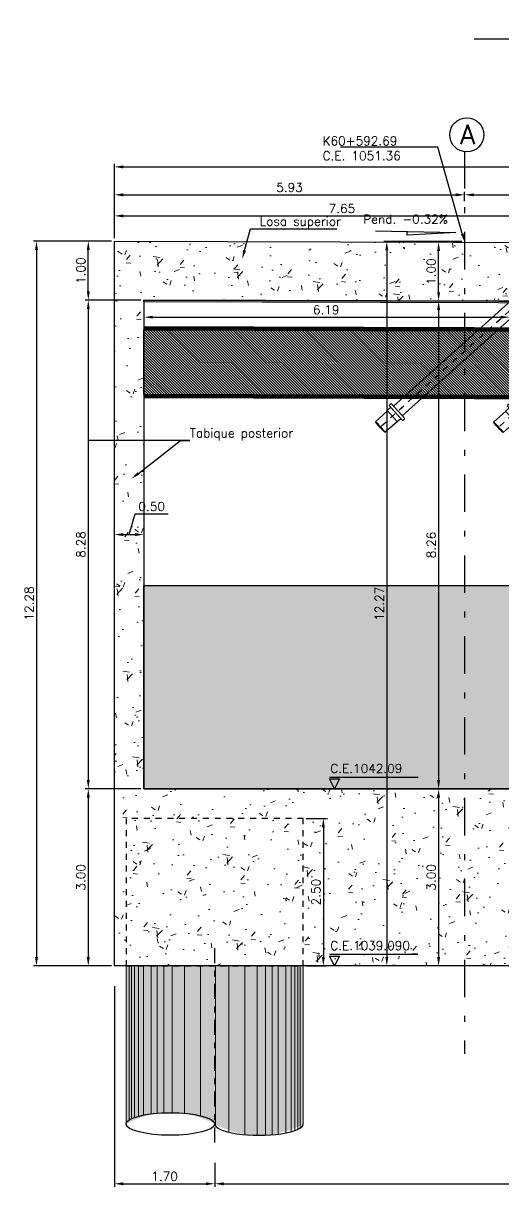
# Model space of a CAD drawing. Header units: metres. Extents: x 1080427 to 1081241, y 976768 to 977288.
# Drawn here: x 1080718.53 to 1080726.66, y 977058.91 to 977078.62 of the extents above; entities that cross this region are included whole.
import ezdxf
from ezdxf import colors
from ezdxf.entities.mleader import LeaderData, LeaderLine
from ezdxf.math import Vec2, Vec3

# ---------------------------------------------------------------- set-up
doc = ezdxf.new("R2010")
doc.units = ezdxf.units.M
doc.header["$LTSCALE"] = 25.4
doc.linetypes.add('DASHDOT', pattern=[1, 0.5, -0.25, 0, -0.25])
doc.linetypes.add('HIDDEN', pattern=[0.375, 0.25, -0.125])
for name, color, linetype in [('CIRCULOCONTRAP', 130, 'Continuous'), ('CONTRAPESO', 3, 'Continuous'), ('COT', 1, 'Continuous'), ('DIMCONTRAPESO', 1, 'Continuous'), ('EJECABLES', 203, 'DASHDOT'), ('PERFIL MET', 37, 'Continuous'), ('PROYECC', 251, 'HIDDEN'), ('R175COTR', 7, 'Continuous'), ('SOLIDOS', 9, 'Continuous')]:
    doc.layers.add(name, color=color, linetype=linetype)
for name, color, linetype, lineweight in [('COTA', 1, 'Continuous', 30), ('COTACIM', 20, 'Continuous', 5), ('DUCTO', 142, 'Continuous', 30), ('EJECONTRAPESO', 41, 'DASHDOT', 30), ('EJEPILOTE', 145, 'DASHDOT', 30), ('OTROS', 8, 'Continuous', 5), ('PLATINA', 54, 'Continuous', 30), ('SOLIDOREFCONT', 254, 'Continuous', 5)]:
    doc.layers.add(name, color=color, linetype=linetype, lineweight=lineweight)
doc.styles.add('romans', font='romans.shx')
doc.dimstyles.new('Copy 75', dxfattribs={"dimtxt": 0.15, "dimasz": 0.15, "dimexe": 0.05, "dimexo": 0.05, "dimgap": 0.05, "dimtad": 1, "dimzin": 0, "dimdsep": 46, "dimtxsty": 'romans', "dimcen": 0.002, "dimclrd": 1, "dimclre": 1, "dimclrt": 3, "dimadec": 4, "dimazin": 0, "dimtfac": 1, "dimtofl": 0, "dimtmove": 1, "dimatfit": 3, "dimfxl": 1, "dimtolj": 1, "dimtzin": 0, "dimarcsym": 1})
pattern_1 = [(45, (32.6329359235242, -0.09972553141415119), (-0.002245064030267288, 0.002245064030267288), [])]

# ---------------------------------------------------------------- blocks, each defined once
blk = doc.blocks.new('*D121')
at = {"layer": 'Defpoints', "color": 0, "transparency": 16777216}
for p in [(1080737.072174825, 977076.1868018586), (1080720.072115998, 977074.930339684), (1080737.072174825, 977074.880339684)]:
    blk.add_point(p, dxfattribs=at)
at = {"layer": 'DIMCONTRAPESO', "color": 1, "lineweight": -2, "transparency": 16777216}
for p, q in [((1080720.072115998, 977074.980339684), (1080720.072115998, 977076.2368018586)), ((1080720.222115998, 977076.1868018586), (1080736.922174826, 977076.1868018586)), ((1080737.072174825, 977074.930339684), (1080737.072174825, 977076.2368018586))]:
    blk.add_line(p, q, dxfattribs=at)
at = {"layer": 'DIMCONTRAPESO', "color": 1, "transparency": 16777216}
for points in [[(1080720.222115998, 977076.2118018586), (1080720.222115998, 977076.1618018586), (1080720.072115998, 977076.1868018586)], [(1080736.922174826, 977076.2118018586), (1080736.922174826, 977076.1618018586), (1080737.072174825, 977076.1868018586)]]:
    blk.add_solid(points, dxfattribs=at)
at = {"layer": 'DIMCONTRAPESO', "color": 3, "transparency": 16777216, "insert": (1080728.572145412, 977076.3118018586), "char_height": 0.15, "attachment_point": 5, "style": 'romans', "bg_fill": 3, "box_fill_scale": 1.1, "bg_fill_color": 256, "bg_fill_true_color": 13158600, "bg_fill_transparency": 0}
blk.add_mtext('\\A1;17.00', dxfattribs=at)
blk = doc.blocks.new('*D122')
at = {"layer": 'COTA', "color": 1, "lineweight": -2, "transparency": 16777216}
for p, q in [((1080720.022174826, 977074.9303396845), (1080719.581185454, 977074.9303396845)), ((1080719.631185454, 977074.0788681963), (1080719.631185454, 977074.7803396845)), ((1080720.522116248, 977073.9288681963), (1080719.581185454, 977073.9288681963))]:
    blk.add_line(p, q, dxfattribs=at)
at = {"layer": 'COTA', "color": 1, "transparency": 16777216}
for points in [[(1080719.606185454, 977074.7803396845), (1080719.656185454, 977074.7803396845), (1080719.631185454, 977074.9303396845)], [(1080719.606185454, 977074.0788681963), (1080719.656185454, 977074.0788681963), (1080719.631185454, 977073.9288681963)]]:
    blk.add_solid(points, dxfattribs=at)
at = {"layer": 'Defpoints', "color": 0, "transparency": 16777216}
for p in [(1080719.631185454, 977074.9303396845), (1080720.072174826, 977074.9303396845), (1080720.572116248, 977073.9288681963)]:
    blk.add_point(p, dxfattribs=at)
at = {"layer": 'COTA', "color": 3, "transparency": 16777216, "insert": (1080719.506185454, 977074.4296039398), "char_height": 0.15, "attachment_point": 5, "rotation": 90, "style": 'romans'}
blk.add_mtext('\\A1;1.00', dxfattribs=at)
blk = doc.blocks.new('*D123')
at = {"layer": 'COTA', "color": 1, "lineweight": -2, "transparency": 16777216}
for p, q in [((1080720.322163916, 977069.9574663527), (1080720.427163916, 977070.3074663527)), ((1080720.427163916, 977070.3074663527), (1080720.984306773, 977070.3074663527)), ((1080720.222153009, 977069.9574663527), (1080720.422174823, 977069.9574663527))]:
    blk.add_line(p, q, dxfattribs=at)
at = {"layer": 'COTA', "color": 1, "transparency": 16777216}
for points in [[(1080720.222153009, 977069.9824663528), (1080720.222153009, 977069.9324663527), (1080720.072153009, 977069.9574663527)], [(1080720.422174823, 977069.9824663528), (1080720.422174823, 977069.9324663527), (1080720.572174823, 977069.9574663527)]]:
    blk.add_solid(points, dxfattribs=at)
at = {"layer": 'Defpoints', "color": 0, "transparency": 16777216}
for p in [(1080720.072153009, 977069.9574663527), (1080720.572174823, 977069.9574663527), (1080720.572174823, 977069.9574663527)]:
    blk.add_point(p, dxfattribs=at)
at = {"layer": 'COTA', "color": 3, "transparency": 16777216, "insert": (1080720.705735344, 977070.4324663527), "char_height": 0.15, "attachment_point": 5, "style": 'romans'}
blk.add_mtext('\\A1;0.50', dxfattribs=at)
blk = doc.blocks.new('*D118')
at = {"layer": 'Defpoints', "color": 0, "transparency": 16777216}
for p in [(1080720.072174823, 977062.355339772), (1080721.77174886, 977059.363118861), (1080721.77174886, 977058.9594734093)]:
    blk.add_point(p, dxfattribs=at)
at = {"layer": 'DIMCONTRAPESO', "color": 1, "lineweight": -2, "transparency": 16777216}
for p, q in [((1080720.072174823, 977062.3053397719), (1080720.072174823, 977058.9094734093)), ((1080721.77174886, 977059.3131188609), (1080721.77174886, 977058.9094734093)), ((1080720.222174823, 977058.9594734093), (1080721.62174886, 977058.9594734093))]:
    blk.add_line(p, q, dxfattribs=at)
at = {"layer": 'DIMCONTRAPESO', "color": 1, "transparency": 16777216}
for points in [[(1080720.222174823, 977058.9844734094), (1080720.222174823, 977058.9344734093), (1080720.072174823, 977058.9594734093)], [(1080721.62174886, 977058.9844734094), (1080721.62174886, 977058.9344734093), (1080721.77174886, 977058.9594734093)]]:
    blk.add_solid(points, dxfattribs=at)
at = {"layer": 'DIMCONTRAPESO', "color": 3, "transparency": 16777216, "insert": (1080720.921961842, 977059.0844734093), "char_height": 0.15, "attachment_point": 5, "style": 'romans'}
blk.add_mtext('\\A1;1.70', dxfattribs=at)
blk = doc.blocks.new('PILOTE')
h = blk.add_hatch(color=256)
h.dxf.hatch_style = 1
h.set_gradient(color1=(51, 51, 51), color2=(173, 173, 173), tint=1, name='INVCYLINDER')
edge = h.paths.add_edge_path()
edge.add_line((1080656.416834545, 977060.1590362525), (1080656.416834545, 977062.8369320101))
edge.add_line((1080656.416834545, 977062.8369320101), (1080659.417876804, 977062.8369320101))
edge.add_line((1080659.417876804, 977062.8369320101), (1080659.417876804, 977060.1590362525))
edge.add_arc((1080658.66761624, 977061.5370580803), 1.569023604932751, 241.43402734232131, 298.56597265767874, ccw=False)
edge.add_arc((1080657.16709511, 977058.7797854457), 1.570103086822714, 61.45547212311708, 118.5445278768829)
at = {"layer": 'COT'}
blk.add_ellipse((1080657.16709511, 977060.1590362525), major_axis=(0.7502605647517244, 0), ratio=0.2543813295763042, dxfattribs=at)
blk.add_ellipse((1080658.66761624, 977060.1590362525), major_axis=(0.7502605647517244, 0), ratio=0.2543813295763042, start_param=3.141592653589792, end_param=6.283185307179586, dxfattribs=at)
at = {"layer": 'EJEPILOTE', "ltscale": 0.02}
blk.add_line((1080657.918716831, 977059.8447110992), (1080657.918716831, 977063.1356790137), dxfattribs=at)
at = {"layer": 'OTROS'}
for p, q in [((1080656.472292364, 977062.8369320101), (1080656.472292364, 977060.2310491129)), ((1080656.510527515, 977062.8369320101), (1080656.510527515, 977060.2513910077)), ((1080656.561507698, 977062.8369320101), (1080656.561507698, 977060.2717001326)), ((1080656.625232968, 977062.8369320101), (1080656.625232968, 977060.2910394119)), ((1080656.714448302, 977062.8369320101), (1080656.714448302, 977060.3112408698)), ((1080656.841898815, 977062.8369320101), (1080656.841898815, 977060.3310285627)), ((1080656.943859208, 977062.8369320101), (1080656.943859208, 977060.3412444418)), ((1080657.058564661, 977062.8369320101), (1080657.058564661, 977060.3478811213)), ((1080657.198760206, 977062.8369320101), (1080657.198760206, 977060.3497184741)), ((1080657.405764051, 977062.8369320101), (1080657.405764051, 977060.3399741807)), ((1080657.679471079, 977062.8369320101), (1080657.679471079, 977060.2984506316)), ((1080657.932716831, 977062.8369320101), (1080657.932716831, 977060.1206139127)), ((1080658.155240271, 977062.8369320101), (1080658.155240271, 977060.0266473495)), ((1080658.428947299, 977062.8369320101), (1080658.428947299, 977059.9780983244)), ((1080658.635951144, 977062.8369320101), (1080658.635951144, 977059.968354031)), ((1080658.776146688, 977062.8369320101), (1080658.776146688, 977059.9701913837)), ((1080658.890852141, 977062.8369320101), (1080658.890852141, 977059.9768280633)), ((1080658.992812535, 977062.8369320101), (1080658.992812535, 977059.9870439423)), ((1080659.120263048, 977062.8369320101), (1080659.120263048, 977060.0068316353)), ((1080659.209478382, 977062.8369320101), (1080659.209478382, 977060.0266473495)), ((1080659.273203652, 977062.8369320101), (1080659.273203652, 977060.0463723725)), ((1080659.324183835, 977062.8369320101), (1080659.324183835, 977060.0666814975)), ((1080659.362418986, 977062.8369320101), (1080659.362418986, 977060.0870233923)), ((1080656.625232968, 977060.0270330932), (1080656.625232968, 977060.0266473495))]:
    blk.add_line(p, q, dxfattribs=at)
blk.add_lwpolyline([(1080656.416834545, 977060.1590362525), (1080656.416834545, 977062.8369320101), (1080659.417876804, 977062.8369320101), (1080659.417876804, 977060.1590362525)], dxfattribs=at)
blk = doc.blocks.new('*D120')
at = {"layer": 'Defpoints', "color": 0, "transparency": 16777216}
for p in [(1080721.77174886, 977059.1660993681), (1080735.373954955, 977059.1660993681), (1080735.373954955, 977058.9594734093)]:
    blk.add_point(p, dxfattribs=at)
at = {"layer": 'DIMCONTRAPESO', "color": 1, "lineweight": -2, "transparency": 16777216}
for p, q in [((1080721.77174886, 977059.1160993681), (1080721.77174886, 977058.9094734093)), ((1080735.373954955, 977059.1160993681), (1080735.373954955, 977058.9094734093)), ((1080721.92174886, 977058.9594734093), (1080735.223954956, 977058.9594734093))]:
    blk.add_line(p, q, dxfattribs=at)
at = {"layer": 'DIMCONTRAPESO', "color": 1, "transparency": 16777216}
for points in [[(1080721.92174886, 977058.9844734094), (1080721.92174886, 977058.9344734093), (1080721.77174886, 977058.9594734093)], [(1080735.223954956, 977058.9844734094), (1080735.223954956, 977058.9344734093), (1080735.373954955, 977058.9594734093)]]:
    blk.add_solid(points, dxfattribs=at)
at = {"layer": 'DIMCONTRAPESO', "color": 3, "transparency": 16777216, "insert": (1080728.572851908, 977059.0844734093), "char_height": 0.15, "attachment_point": 5, "style": 'romans'}
blk.add_mtext('\\A1;13.60', dxfattribs=at)
blk = doc.blocks.new('*D195')
at = {"layer": 'COTA', "color": 1, "lineweight": -2, "transparency": 16777216}
for p, q in [((1080720.072174825, 977074.980339684), (1080720.072174825, 977075.4067094193)), ((1080720.222174825, 977075.3567094193), (1080727.573812726, 977075.3567094193)), ((1080727.723812726, 977074.9578348666), (1080727.723812726, 977075.4067094193))]:
    blk.add_line(p, q, dxfattribs=at)
at = {"layer": 'COTA', "color": 1, "transparency": 16777216}
for points in [[(1080720.222174825, 977075.3817094193), (1080720.222174825, 977075.3317094193), (1080720.072174825, 977075.3567094193)], [(1080727.573812726, 977075.3817094193), (1080727.573812726, 977075.3317094193), (1080727.723812726, 977075.3567094193)]]:
    blk.add_solid(points, dxfattribs=at)
at = {"layer": 'Defpoints', "color": 0, "transparency": 16777216}
for p in [(1080727.723812726, 977075.3567094193), (1080720.072174825, 977074.930339684), (1080727.723812726, 977074.9078348665)]:
    blk.add_point(p, dxfattribs=at)
at = {"layer": 'COTA', "color": 3, "transparency": 16777216, "insert": (1080723.923551929, 977075.4817094193), "char_height": 0.15, "attachment_point": 5, "style": 'romans'}
blk.add_mtext('\\A1;7.65', dxfattribs=at)
blk = doc.blocks.new('*D216')
at = {"layer": 'COTA', "color": 1, "lineweight": -2, "transparency": 16777216}
for p, q in [((1080720.572116249, 977073.878960551), (1080720.572116249, 977073.5911058192)), ((1080726.761407176, 977073.8606611459), (1080726.761407176, 977073.5911058192)), ((1080720.722116248, 977073.6411058193), (1080726.611407177, 977073.6411058193))]:
    blk.add_line(p, q, dxfattribs=at)
at = {"layer": 'COTA', "color": 1, "transparency": 16777216}
for points in [[(1080720.722116248, 977073.6661058193), (1080720.722116248, 977073.6161058192), (1080720.572116249, 977073.6411058193)], [(1080726.611407177, 977073.6661058193), (1080726.611407177, 977073.6161058192), (1080726.761407176, 977073.6411058193)]]:
    blk.add_solid(points, dxfattribs=at)
at = {"layer": 'Defpoints', "color": 0, "transparency": 16777216}
for p in [(1080720.572116249, 977073.928960551), (1080726.761407176, 977073.9106611459), (1080726.761407176, 977073.6411058193)]:
    blk.add_point(p, dxfattribs=at)
at = {"layer": 'COTA', "color": 3, "transparency": 16777216, "insert": (1080723.658234503, 977073.7661058193), "char_height": 0.15, "attachment_point": 5, "style": 'romans'}
blk.add_mtext('\\A1;6.19', dxfattribs=at)
blk = doc.blocks.new('*D223')
at = {"layer": 'Defpoints', "color": 0, "transparency": 16777216}
for p in [(1080726.002063863, 977075.7138617919), (1080726.002063863, 977075.5552750548), (1080720.072174825, 977074.930339684)]:
    blk.add_point(p, dxfattribs=at)
at = {"layer": 'DIMCONTRAPESO', "color": 1, "lineweight": -2, "transparency": 16777216}
for p, q in [((1080720.072174825, 977074.980339684), (1080720.072174825, 977075.7638617919)), ((1080726.002063863, 977075.6052750548), (1080726.002063863, 977075.7638617919)), ((1080720.222174825, 977075.7138617919), (1080725.852063863, 977075.7138617919))]:
    blk.add_line(p, q, dxfattribs=at)
at = {"layer": 'DIMCONTRAPESO', "color": 1, "transparency": 16777216}
for points in [[(1080720.222174825, 977075.7388617919), (1080720.222174825, 977075.6888617919), (1080720.072174825, 977075.7138617919)], [(1080725.852063863, 977075.7388617919), (1080725.852063863, 977075.6888617919), (1080726.002063863, 977075.7138617919)]]:
    blk.add_solid(points, dxfattribs=at)
at = {"layer": 'DIMCONTRAPESO', "color": 3, "transparency": 16777216, "insert": (1080723.037119344, 977075.8388617919), "char_height": 0.15, "attachment_point": 5, "style": 'romans'}
blk.add_mtext('\\A1;5.93', dxfattribs=at)
blk = doc.blocks.new('*D224')
at = {"layer": 'Defpoints', "color": 0, "transparency": 16777216}
for p in [(1080726.002063863, 977075.5552750548), (1080737.072174825, 977075.7138617919), (1080737.072174825, 977074.880339684)]:
    blk.add_point(p, dxfattribs=at)
at = {"layer": 'DIMCONTRAPESO', "color": 1, "lineweight": -2, "transparency": 16777216}
for p, q in [((1080726.002063863, 977075.6052750548), (1080726.002063863, 977075.7638617919)), ((1080737.072174825, 977074.930339684), (1080737.072174825, 977075.7638617919)), ((1080726.152063862, 977075.7138617919), (1080736.922174826, 977075.7138617919))]:
    blk.add_line(p, q, dxfattribs=at)
at = {"layer": 'DIMCONTRAPESO', "color": 1, "transparency": 16777216}
for points in [[(1080726.152063862, 977075.7388617919), (1080726.152063862, 977075.6888617919), (1080726.002063863, 977075.7138617919)], [(1080736.922174826, 977075.7388617919), (1080736.922174826, 977075.6888617919), (1080737.072174825, 977075.7138617919)]]:
    blk.add_solid(points, dxfattribs=at)
at = {"layer": 'DIMCONTRAPESO', "color": 3, "transparency": 16777216, "insert": (1080731.537119344, 977075.8388617919), "char_height": 0.15, "attachment_point": 5, "style": 'romans', "bg_fill": 3, "box_fill_scale": 1.1, "bg_fill_color": 256, "bg_fill_true_color": 13158600, "bg_fill_transparency": 0}
blk.add_mtext('\\A1;11.07', dxfattribs=at)
blk = doc.blocks.new('*D943')
at = {"layer": 'COTA', "color": 1, "lineweight": -2, "transparency": 16777216}
for p, q in [((1080720.522116248, 977073.9288681963), (1080719.581111748, 977073.9288681963)), ((1080719.631111748, 977073.7788681963), (1080719.631111748, 977065.8003396844)), ((1080720.522114187, 977065.6503396843), (1080719.581111748, 977065.6503396843))]:
    blk.add_line(p, q, dxfattribs=at)
at = {"layer": 'COTA', "color": 1, "transparency": 16777216}
for points in [[(1080719.606111748, 977073.7788681963), (1080719.656111748, 977073.7788681963), (1080719.631111748, 977073.9288681963)], [(1080719.606111748, 977065.8003396844), (1080719.656111748, 977065.8003396844), (1080719.631111748, 977065.6503396843)]]:
    blk.add_solid(points, dxfattribs=at)
at = {"layer": 'Defpoints', "color": 0, "transparency": 16777216}
for p in [(1080720.572116248, 977073.9288681963), (1080719.631111748, 977065.6503396843), (1080720.572114187, 977065.6503396843)]:
    blk.add_point(p, dxfattribs=at)
at = {"layer": 'COTA', "color": 3, "transparency": 16777216, "insert": (1080719.506111748, 977069.7896039397), "char_height": 0.15, "attachment_point": 5, "rotation": 90, "style": 'romans'}
blk.add_mtext('\\A1;8.28', dxfattribs=at)
blk = doc.blocks.new('*D944')
at = {"layer": 'COTA', "color": 1, "lineweight": -2, "transparency": 16777216}
for p, q in [((1080720.022174826, 977074.9303396845), (1080719.581111748, 977074.9303396845)), ((1080719.631111748, 977074.0788681963), (1080719.631111748, 977074.7803396845)), ((1080720.522116248, 977073.9288681963), (1080719.581111748, 977073.9288681963))]:
    blk.add_line(p, q, dxfattribs=at)
at = {"layer": 'COTA', "color": 1, "transparency": 16777216}
for points in [[(1080719.606111748, 977074.7803396845), (1080719.656111748, 977074.7803396845), (1080719.631111748, 977074.9303396845)], [(1080719.606111748, 977074.0788681963), (1080719.656111748, 977074.0788681963), (1080719.631111748, 977073.9288681963)]]:
    blk.add_solid(points, dxfattribs=at)
at = {"layer": 'Defpoints', "color": 0, "transparency": 16777216}
for p in [(1080719.631111748, 977074.9303396845), (1080720.072174826, 977074.9303396845), (1080720.572116248, 977073.9288681963)]:
    blk.add_point(p, dxfattribs=at)
at = {"layer": 'COTA', "color": 3, "transparency": 16777216, "insert": (1080719.506111748, 977074.4296039398), "char_height": 0.15, "attachment_point": 5, "rotation": 90, "style": 'romans'}
blk.add_mtext('\\A1;1.00', dxfattribs=at)
blk = doc.blocks.new('*D946')
at = {"layer": 'COTA', "color": 1, "lineweight": -2, "transparency": 16777216}
for p, q in [((1080720.022172971, 977074.930339681), (1080718.704339267, 977074.930339681)), ((1080718.754339267, 977074.780339681), (1080718.754339267, 977062.800339761)), ((1080720.023970937, 977062.6503397609), (1080718.704339267, 977062.6503397609))]:
    blk.add_line(p, q, dxfattribs=at)
at = {"layer": 'COTA', "color": 1, "transparency": 16777216}
for points in [[(1080718.729339267, 977074.780339681), (1080718.779339266, 977074.780339681), (1080718.754339267, 977074.930339681)], [(1080718.729339267, 977062.800339761), (1080718.779339266, 977062.800339761), (1080718.754339267, 977062.6503397609)]]:
    blk.add_solid(points, dxfattribs=at)
at = {"layer": 'Defpoints', "color": 0, "transparency": 16777216}
for p in [(1080720.072172971, 977074.930339681), (1080718.754339267, 977062.6503397609), (1080720.073970937, 977062.6503397609)]:
    blk.add_point(p, dxfattribs=at)
at = {"layer": 'COTA', "color": 3, "transparency": 16777216, "insert": (1080718.629339267, 977068.7903397203), "char_height": 0.15, "attachment_point": 5, "rotation": 90, "style": 'romans'}
blk.add_mtext('\\A1;12.28', dxfattribs=at)
blk = doc.blocks.new('*D936')
at = {"layer": 'COTA', "color": 1, "lineweight": -2, "transparency": 16777216}
for p, q in [((1080720.522114187, 977065.6503396839), (1080719.58109657, 977065.6503396839)), ((1080719.631096571, 977065.5003396838), (1080719.631096571, 977062.800339684)), ((1080720.022114187, 977062.650339684), (1080719.58109657, 977062.650339684))]:
    blk.add_line(p, q, dxfattribs=at)
at = {"layer": 'COTA', "color": 1, "transparency": 16777216}
for points in [[(1080719.606096571, 977065.5003396838), (1080719.65609657, 977065.5003396838), (1080719.631096571, 977065.6503396839)], [(1080719.606096571, 977062.800339684), (1080719.65609657, 977062.800339684), (1080719.631096571, 977062.650339684)]]:
    blk.add_solid(points, dxfattribs=at)
at = {"layer": 'Defpoints', "color": 0, "transparency": 16777216}
for p in [(1080720.572114187, 977065.6503396839), (1080719.631096571, 977062.650339684), (1080720.072114187, 977062.650339684)]:
    blk.add_point(p, dxfattribs=at)
at = {"layer": 'COTA', "color": 3, "transparency": 16777216, "insert": (1080719.50609657, 977064.1503396841), "char_height": 0.15, "attachment_point": 5, "rotation": 90, "style": 'romans'}
blk.add_mtext('\\A1;3.00', dxfattribs=at)
blk = doc.blocks.new('*D939')
at = {"layer": 'COTA', "color": 1, "lineweight": -2, "transparency": 16777216}
for p, q in [((1080725.95207843, 977073.9128949217), (1080725.51102747, 977073.9128949217)), ((1080725.56102747, 977073.7628949217), (1080725.56102747, 977065.7993398458)), ((1080725.952063863, 977065.6493398458), (1080725.51102747, 977065.6493398458))]:
    blk.add_line(p, q, dxfattribs=at)
at = {"layer": 'COTA', "color": 1, "transparency": 16777216}
for points in [[(1080725.53602747, 977073.7628949217), (1080725.58602747, 977073.7628949217), (1080725.56102747, 977073.9128949217)], [(1080725.53602747, 977065.7993398458), (1080725.58602747, 977065.7993398458), (1080725.56102747, 977065.6493398458)]]:
    blk.add_solid(points, dxfattribs=at)
at = {"layer": 'Defpoints', "color": 0, "transparency": 16777216}
for p in [(1080726.00207843, 977073.9128949217), (1080725.56102747, 977065.6493398458), (1080726.002063863, 977065.6493398458)]:
    blk.add_point(p, dxfattribs=at)
at = {"layer": 'COTA', "color": 3, "transparency": 16777216, "insert": (1080725.43602747, 977069.7811173832), "char_height": 0.15, "attachment_point": 5, "rotation": 90, "style": 'romans'}
blk.add_mtext('\\A1;8.26', dxfattribs=at)
blk = doc.blocks.new('*D940')
at = {"layer": 'COTA', "color": 1, "lineweight": -2, "transparency": 16777216}
for p, q in [((1080725.952063863, 977074.9128988343), (1080725.511025616, 977074.9128988343)), ((1080725.561025616, 977074.062894925), (1080725.561025616, 977074.7628988343)), ((1080725.952063863, 977073.912894925), (1080725.511025616, 977073.912894925))]:
    blk.add_line(p, q, dxfattribs=at)
at = {"layer": 'COTA', "color": 1, "transparency": 16777216}
for points in [[(1080725.536025616, 977074.7628988343), (1080725.586025615, 977074.7628988343), (1080725.561025616, 977074.9128988343)], [(1080725.536025616, 977074.062894925), (1080725.586025615, 977074.062894925), (1080725.561025616, 977073.912894925)]]:
    blk.add_solid(points, dxfattribs=at)
at = {"layer": 'Defpoints', "color": 0, "transparency": 16777216}
for p in [(1080725.561025616, 977074.9128988343), (1080726.002063863, 977074.9128988343), (1080726.002063863, 977073.912894925)]:
    blk.add_point(p, dxfattribs=at)
at = {"layer": 'COTA', "color": 3, "transparency": 16777216, "insert": (1080725.436025616, 977074.4128968791), "char_height": 0.15, "attachment_point": 5, "rotation": 90, "style": 'romans'}
blk.add_mtext('\\A1;1.00', dxfattribs=at)
blk = doc.blocks.new('*D941')
at = {"layer": 'COTA', "color": 1, "lineweight": -2, "transparency": 16777216}
for p, q in [((1080725.952063862, 977065.6493398453), (1080725.511012294, 977065.6493398453)), ((1080725.561012294, 977065.4993398453), (1080725.561012294, 977062.800339684)), ((1080725.95202991, 977062.650339684), (1080725.511012294, 977062.650339684))]:
    blk.add_line(p, q, dxfattribs=at)
at = {"layer": 'COTA', "color": 1, "transparency": 16777216}
for points in [[(1080725.536012294, 977065.4993398453), (1080725.586012294, 977065.4993398453), (1080725.561012294, 977065.6493398453)], [(1080725.536012294, 977062.800339684), (1080725.586012294, 977062.800339684), (1080725.561012294, 977062.650339684)]]:
    blk.add_solid(points, dxfattribs=at)
at = {"layer": 'Defpoints', "color": 0, "transparency": 16777216}
for p in [(1080726.002063863, 977065.6493398453), (1080725.561012294, 977062.650339684), (1080726.00202991, 977062.650339684)]:
    blk.add_point(p, dxfattribs=at)
at = {"layer": 'COTA', "color": 3, "transparency": 16777216, "insert": (1080725.436012293, 977064.1498397648), "char_height": 0.15, "attachment_point": 5, "rotation": 90, "style": 'romans'}
blk.add_mtext('\\A1;3.00', dxfattribs=at)
blk = doc.blocks.new('*D935')
at = {"layer": 'COTA', "color": 1, "lineweight": -2, "transparency": 16777216}
for p, q in [((1080725.95193617, 977074.9214678134), (1080724.634253134, 977074.9214678134)), ((1080724.684253134, 977074.7714678134), (1080724.684253134, 977062.8003396845)), ((1080725.952028055, 977062.6503396844), (1080724.634253134, 977062.6503396844))]:
    blk.add_line(p, q, dxfattribs=at)
at = {"layer": 'COTA', "color": 1, "transparency": 16777216}
for points in [[(1080724.659253134, 977074.7714678134), (1080724.709253134, 977074.7714678134), (1080724.684253134, 977074.9214678134)], [(1080724.659253134, 977062.8003396845), (1080724.709253134, 977062.8003396845), (1080724.684253134, 977062.6503396844)]]:
    blk.add_solid(points, dxfattribs=at)
at = {"layer": 'Defpoints', "color": 0, "transparency": 16777216}
for p in [(1080726.00193617, 977074.9214678134), (1080724.684253134, 977062.6503396844), (1080726.002028055, 977062.6503396844)]:
    blk.add_point(p, dxfattribs=at)
at = {"layer": 'COTA', "color": 3, "transparency": 16777216, "insert": (1080724.559253134, 977068.7859037484), "char_height": 0.15, "attachment_point": 5, "rotation": 90, "style": 'romans'}
blk.add_mtext('\\A1;12.27', dxfattribs=at)
blk = doc.blocks.new('*D1040')
at = {"layer": 'COTA', "color": 1, "lineweight": -2, "transparency": 16777216}
for p, q in [((1080723.320908834, 977065.1503396094), (1080723.659905572, 977065.1503396094)), ((1080723.609905572, 977065.0003396093), (1080723.609905572, 977062.8003396093)), ((1080723.320908834, 977062.6503396092), (1080723.659905572, 977062.6503396092))]:
    blk.add_line(p, q, dxfattribs=at)
at = {"layer": 'COTA', "color": 1, "transparency": 16777216}
for points in [[(1080723.584905572, 977065.0003396093), (1080723.634905572, 977065.0003396093), (1080723.609905572, 977065.1503396094)], [(1080723.584905572, 977062.8003396093), (1080723.634905572, 977062.8003396093), (1080723.609905572, 977062.6503396092)]]:
    blk.add_solid(points, dxfattribs=at)
at = {"layer": 'Defpoints', "color": 0, "transparency": 16777216}
for p in [(1080723.270908833, 977065.1503396094), (1080723.270908833, 977062.6503396092), (1080723.609905572, 977062.6503396092)]:
    blk.add_point(p, dxfattribs=at)
at = {"layer": 'COTA', "color": 3, "transparency": 16777216, "insert": (1080723.484905571, 977063.9003396094), "char_height": 0.15, "attachment_point": 5, "rotation": 90, "style": 'romans'}
blk.add_mtext('\\A1;2.50', dxfattribs=at)
blk = doc.blocks.new('tir')
at = {"layer": 'DUCTO'}
for p, q in [((1080511.83638699, 977008.5160273126), (1080513.543043579, 977008.5161831364)), ((1080511.836907378, 977008.3760259475), (1080513.543032915, 977008.37618561))]:
    blk.add_line(p, q, dxfattribs=at)
for points in [[(1080505.328072925, 977008.5653855414), (1080505.603072925, 977008.5654091103)], [(1080505.733068108, 977008.5555077032), (1080511.543241181, 977008.5560056631)], [(1080511.543241181, 977008.5560056631), (1080511.836255565, 977008.5160272893)], [(1080505.733086963, 977008.3355077041), (1080511.543260036, 977008.3360056642)], [(1080511.543260036, 977008.3360056642), (1080511.836907378, 977008.3760308315)], [(1080505.32811287, 977008.3254074359), (1080505.603112872, 977008.3254136156)]]:
    blk.add_lwpolyline(points, dxfattribs=at)
for points in [[(1080505.603113705, 977008.3204091132), (1080505.683092707, 977008.320415968), (1080505.683072092, 977008.5704159667), (1080505.603072093, 977008.5704077805)], [(1080505.683122265, 977008.2755034216), (1080505.733092106, 977008.275507704), (1080505.733062966, 977008.6155077033), (1080505.683093125, 977008.61550342)]]:
    blk.add_lwpolyline(points, close=True, dxfattribs=at)
for centre, radius, start, end in [((1080510.656986465, 977008.4459297067), 0.8930644645994985, 352.9297418690614, 7.080079153882643), ((1080511.251352555, 977008.4433042796), 0.5894066242695094, 353.4461152477661, 7.087410311340934)]:
    blk.add_arc(centre, radius, start, end, dxfattribs=at)
blk.add_ellipse((1080505.328039857, 977008.4453876906), major_axis=(-3.306799177286555e-05, -0.1199978507391652), ratio=0.04456574915158485, dxfattribs=at)
at = {"layer": 'DUCTO', "extrusion": (0, 0, -0.9999999999999998)}
blk.add_ellipse((1080513.54301544, 977008.4111786617), major_axis=(1.74751400463253e-05, -0.03499305174499892), ratio=0.2442992756047625, dxfattribs=at)
at = {"layer": 'DUCTO', "extrusion": (0, 0, -1)}
blk.add_ellipse((1080513.542949842, 977008.481178864), major_axis=(1.748219530441295e-05, -0.03500717952941799), ratio=0.24420068418592, start_param=3.14808674122023, end_param=6.280903449001622, dxfattribs=at)
at = {"layer": 'EJECABLES', "ltscale": 0.008}
blk.add_lwpolyline([(1080505.360600902, 977008.4454757803), (1080513.540696156, 977008.4461768557)], dxfattribs=at)

msp = doc.modelspace()

# ---------------------------------------------------------------- hatches: boundary and pattern name
at = {"layer": 'PERFIL MET'}
h = msp.add_hatch(dxfattribs=at)
h.set_pattern_fill('ANSI31', color=256, scale=0.001)
h.set_pattern_definition(pattern_1)
h.paths.add_polyline_path([(1080720.572612352, 977073.4788604234), (1080720.572612352, 977073.4280604235), (1080741.072105049, 977073.3650085301), (1080741.072104775, 977073.4159193744)])
h = msp.add_hatch(dxfattribs=at)
h.set_pattern_fill('ANSI31', color=256, scale=0.01, angle=90)
h.set_pattern_definition([(135, (32.6329359235242, -0.09972553141415119), (-0.02245064030267288, -0.02245064030267288), [])])
h.paths.add_polyline_path([(1080720.572612352, 977073.4280604235), (1080741.071825969, 977073.3693825479), (1080741.071826106, 977073.3693825479), (1080741.071759752, 977072.2573107099), (1080720.573658562, 977072.329656731)])
h = msp.add_hatch(dxfattribs=at)
h.set_pattern_fill('ANSI31', color=256, scale=0.001)
h.set_pattern_definition(pattern_1)
h.paths.add_polyline_path([(1080720.572612352, 977072.3296604234), (1080720.572612352, 977072.2788604235), (1080741.072105552, 977072.215911898), (1080741.072104912, 977072.2667193746)])
at = {"layer": 'PLATINA', "transparency": 33554531}
h = msp.add_hatch(dxfattribs=at)
h.set_pattern_fill('ANGLE', color=252)
h.set_pattern_definition([(0, (33.95824504829943, -45.28783547296189), (0, 6.985), [5.08, -1.905]), (90, (33.95824504829943, -45.28783547296189), (-6.985, 4.277078946022131e-16), [5.08, -1.905])])
h.paths.add_polyline_path([(1080726.623557686, 977073.4739704089), (1080726.41092068, 977073.7159610683), (1080726.135478394, 977073.4739693059)])
h = msp.add_hatch(dxfattribs=at)
h.set_pattern_fill('ANGLE', color=252)
h.set_pattern_definition([(0, (33.95824504829943, -55.66304828890134), (0, 6.985), [5.08, -1.905]), (90, (33.95824504829943, -55.66304828890134), (-6.985, 4.277078946022131e-16), [5.08, -1.905])])
h.paths.add_polyline_path([(1080726.623557686, 977073.4739704089), (1080726.41092068, 977073.7159610683), (1080726.135478394, 977073.4739693059)])
h = msp.add_hatch(dxfattribs=at)
h.set_pattern_fill('ANGLE', color=252, scale=0.9999999999999999, angle=3.553873302619274)
h.set_pattern_definition([(3.553873302619274, (62679.63569701322, -65167.24573877381), (-0.4329793705545643, 6.971567532820304), [5.07999999999999, -1.904999999999998]), (93.55387330261914, (62679.63569701322, -65167.24573877381), (-6.971567532820304, -0.4329793705545639), [5.079999999999996, -1.904999999999999])])
h.paths.add_polyline_path([(1080724.799075841, 977072.2354956586), (1080725.029753825, 977071.9729274043), (1080725.329075841, 977072.2358663053)])
at = {"layer": 'SOLIDOREFCONT', "true_color": 0x5b5b5b, "transparency": 33554546}
h = msp.add_hatch(dxfattribs=at)
h.set_pattern_fill('AR-CONC', color=251, scale=0.005)
h.set_pattern_definition([(49.99999999999999, (0, 0), (0.91092334498002, -0.07969542769451543), [0.09525, -1.04775]), (355, (0, 0), (-0.1762171071248467, 0.9552842261951757), [0.0762, -0.83820292085]), (100.4514447, (0.075910035, -0.0066412675), (0.7347062354517664, 0.8755887595609755), [0.080950044, -0.8904512229999999]), (46.18420000000002, (0, 0.254), (1.35539520446065, -0.2102116396636357), [0.142875, -1.571625]), (96.63555760999996, (0.1129495, 0.2364825), (1.187020670257515, 1.237130622988608), [0.1214251157, -1.3356780408]), (351.1841511700001, (0, 0.254), (1.187020670324885, 1.237130622927663), [0.11429983535, -1.2572986596]), (21, (0.127, 0.1905), (0.7580719563456624, -0.5113259909354381), [0.09525, -1.04775]), (326.0000000000001, (0.127, 0.1905), (0.3090101417382354, 0.9209398306115963), [0.0762, -0.8382]), (71.45144499999999, (0.190172663, 0.1478895005), (1.067082096393581, 0.4096138444295262), [0.08095004400000001, -0.8904496879999999]), (37.50000000000001, (0, 0), (0.01544301625295908, 0.4227751943657655), [0, -0.82804, 0, -0.8509000000000001, 0, -0.8413750000000001]), (7.499999999999999, (0, 0), (0.3340983125515287, 0.5009028740905975), [0, -0.48514, 0, -0.80899, 0, -0.320675]), (327.5, (-0.28321, 0), (0.677952975834357, -0.02864371996336722), [0, -0.3175, 0, -0.9906, 0, -1.31445]), (317.5, (-0.41021, 0), (0.7406459069300902, 0.1271324551666652), [0, -0.41275, 0, -0.65786, 0, -0.93345])])
h.paths.add_polyline_path([(1080726.761352749, 977073.910661306), (1080727.723836705, 977074.7759825942), (1080727.723812726, 977074.9078348665), (1080720.072174825, 977074.930339684), (1080720.072174823, 977062.650339684), (1080737.07198815, 977062.650339684), (1080737.072174825, 977074.880339684), (1080736.247059468, 977074.8827664938), (1080735.426467001, 977074.1513255638), (1080735.426233987, 977073.8851763612), (1080736.572514334, 977073.8818039284), (1080736.5722355, 977065.650339684), (1080720.572174825, 977065.650339684), (1080720.572174919, 977073.9288681606)])
h.paths.add_polyline_path([(1080728.765816561, 977073.9047658242), (1080729.715337194, 977074.758432436), (1080729.715319102, 977074.9019774949), (1080728.227817886, 977074.9063524986), (1080727.476891491, 977074.2312320549), (1080727.476899405, 977073.9085555928)], flags=17)
h.paths.add_polyline_path([(1080730.763788517, 977073.898889436), (1080731.715134664, 977074.7844724137), (1080731.715113458, 977074.8960957467), (1080730.232281698, 977074.9004570167), (1080729.46658844, 977074.212060424), (1080729.465439958, 977073.9027081085)], flags=17)
h.paths.add_polyline_path([(1080732.230253654, 977074.8945806286), (1080731.46441494, 977074.2060532637), (1080731.464204988, 977073.8968293878), (1080732.771816121, 977073.8929823922), (1080733.712807113, 977074.738980429), (1080733.712654499, 977074.890220626)], flags=17)
h.paths.add_polyline_path([(1080734.769358581, 977073.8871083476), (1080735.714061328, 977074.7291758584), (1080735.714061328, 977074.8843341355), (1080734.238282456, 977074.8886746615), (1080733.465618095, 977074.1940106975), (1080733.465602326, 977073.8909418556)], flags=17)
h.paths.add_polyline_path([(1080720.422174823, 977068.8005686639), (1080720.422174823, 977068.7996674617)], flags=16)
h.paths.add_polyline_path([(1080737.071899093, 977068.8109579537), (1080737.071899093, 977068.8109818143), (1080737.071899093, 977068.8109579537), (1080737.071899092, 977068.8109340931)], flags=16)
at = {"layer": 'SOLIDOS'}
h = msp.add_hatch(dxfattribs=at)
h.set_pattern_fill('SWAMP', color=252, scale=0.005)
h.set_pattern_definition([(0, (0, 0.2940000732196495), (0.0635, 0.109985226181), [0.015875, -0.111125]), (90, (0.0079375, 0.2940000732196495), (-0.06349999999999999, 0.109985226181), [0.0079375, -0.212032952362]), (90, (0.009921875, 0.2940000732196495), (-0.06349999999999999, 0.109985226181), [0.006350000000000001, -0.213620452362]), (90, (0.005953125, 0.2940000732196495), (-0.06349999999999999, 0.109985226181), [0.006350000000000001, -0.213620452362]), (59.99999999999999, (0.01190625, 0.2940000732196495), (-0.06349999991372332, 0.1099852262308119), [0.00508, -0.12192]), (120, (0.00396875, 0.2940000732196495), (-0.1269999999137233, 4.981188794772607e-11), [0.005079999999999997, -0.1219199999999999])])
h.paths.add_polyline_path([(1080736.569719378, 977069.0948079289), (1080720.572174823, 977069.094670394), (1080720.572174825, 977065.650339684), (1080736.5722355, 977065.6503396839)])

# ---------------------------------------------------------------- linework, layer by layer
at = {"layer": 'CIRCULOCONTRAP'}
msp.add_circle((1080726.038237251, 977076.7293577725), 0.2896674196976395, dxfattribs=at)
at = {"layer": 'CONTRAPESO'}
for points in [[(1080736.572174825, 977065.650339684), (1080736.572174825, 977065.650339684), (1080736.572514334, 977073.8818039284), (1080735.426233987, 977073.8851763612), (1080735.426463712, 977074.1513226324), (1080736.247059468, 977074.8827664938), (1080737.072174825, 977074.880339684), (1080737.071775588, 977065.6515318939), (1080737.071775588, 977065.6515318939), (1080737.071800728, 977065.3553502434), (1080737.071988153, 977062.650339684), (1080720.072174825, 977062.650339684), (1080720.072174825, 977074.930339684), (1080727.723812726, 977074.9078348665), (1080727.723836705, 977074.7759825942), (1080726.761352749, 977073.910661306), (1080720.572174919, 977073.9288681606), (1080720.572174825, 977065.650339684)], [(1080720.57213778, 977069.0945334344), (1080736.571738208, 977069.0948082153), (1080736.572174825, 977065.650339684), (1080720.572174825, 977065.650339684)]]:
    msp.add_lwpolyline(points, close=True, dxfattribs=at)
at = {"layer": 'COTA', "color": 2}
for points in [[(1080723.711630782, 977065.8496741926), (1080725.217296753, 977065.8496741926)], [(1080723.711630782, 977062.8490282634), (1080725.210217624, 977062.8490282634)]]:
    msp.add_lwpolyline(points, dxfattribs=at)
for points in [[(1080723.711630782, 977065.818397175), (1080723.883729854, 977065.818397175), (1080723.797680318, 977065.6509856132), (1080723.797680318, 977065.6509856132)], [(1080723.711630782, 977062.8177512458), (1080723.883729854, 977062.8177512458), (1080723.797680318, 977062.650339684), (1080723.797680318, 977062.650339684)]]:
    msp.add_lwpolyline(points, close=True, dxfattribs=at)
at = {"layer": 'PERFIL MET'}
for points in [[(1080720.572174919, 977073.9288634964), (1080736.572514334, 977073.8818039284), (1080736.572514334, 977073.8564039825), (1080720.572174921, 977073.9034634962)], [(1080720.572612352, 977073.4788604234), (1080720.572612352, 977073.4280604235), (1080741.072105049, 977073.3650085301), (1080741.072104775, 977073.4159193744)], [(1080720.572612352, 977073.4280604235), (1080741.072104912, 977073.3649869451), (1080741.072104912, 977073.142177539), (1080741.072104912, 977073.142177539), (1080741.072104912, 977072.2667193746), (1080720.572612352, 977072.3297712678)], [(1080720.572612352, 977072.3296604234), (1080720.572612352, 977072.2788604235), (1080741.072105552, 977072.215911898), (1080741.072104912, 977072.2667193746)]]:
    msp.add_lwpolyline(points, close=True, dxfattribs=at)
at = {"layer": 'PROYECC', "color": 14, "ltscale": 0.01}
msp.add_lwpolyline([(1080720.269866575, 977062.6503396092), (1080723.270908833, 977062.6503396092), (1080723.270908833, 977065.1503396094), (1080720.269866575, 977065.1503396094)], close=True, dxfattribs=at)

# ---------------------------------------------------------------- block references
at = {"layer": 'DIMCONTRAPESO'}
msp.add_blockref('PILOTE', (63.85303202923387, -0.1865924008889124), dxfattribs=at)

# ---------------------------------------------------------------- texts
at = {"layer": 'COTA', "color": 3, "char_height": 0.15, "attachment_point": 1, "style": 'romans'}
for s, insert in [('C.E.1042.09', (1080723.726604229, 977066.0702570323)), ('C.E.1039.090', (1080723.726604229, 977063.069611103))]:
    msp.add_mtext(s, dxfattribs=dict(at, insert=insert))
at = {"layer": 'R175COTR', "char_height": 0.33, "width": 0.4150010265334458, "attachment_point": 1, "rotation": 359.9999636900451, "style": 'romans'}
for insert in [(1080725.920567337, 977076.9011995199, 308.056640625), (1080725.920626165, 977076.9011995199, 308.056640625)]:
    msp.add_mtext('{\\C0;A}', dxfattribs=dict(at, insert=insert))

# ---------------------------------------------------------------- dimensions: what is measured, and where the dimension line sits
at = {"layer": 'COTA', "color": 2}
for base, p1, p2, picture, middle in [((1080719.631111748, 977065.6503396843), (1080720.572116248, 977073.9288681959), (1080720.572114187, 977065.6503396839), '*D943', (1080719.506111748, 977069.7896039397)), ((1080725.56102747, 977065.6493398458), (1080726.00207843, 977073.9128949213), (1080726.002063863, 977065.6493398453), '*D939', (1080725.43602747, 977069.7811173832)), ((1080723.609905572, 977062.6503396092), (1080723.270908833, 977065.1503396094), (1080723.270908833, 977062.6503396092), '*D1040', (1080723.484905571, 977063.9003396094))]:
    dim = msp.add_linear_dim(base=base, p1=p1, p2=p2, angle=90, dimstyle='Copy 75', dxfattribs=at)
    dim.commit()
    dim.dimension.update_dxf_attribs({"geometry": picture, "text_midpoint": middle})
at = {"layer": 'COTA'}
dim = msp.add_linear_dim(base=(1080726.761407176, 977073.6411058193), p1=(1080720.572116249, 977073.928960551), p2=(1080726.761407176, 977073.9106611459), dimstyle='Copy 75', dxfattribs=at)
dim.commit()
dim.dimension.update_dxf_attribs({"geometry": '*D216', "text_midpoint": (1080723.658234503, 977073.6411058193), "dimtype": 160})
dim = msp.add_linear_dim(base=(1080720.572174823, 977069.9574663527), p1=(1080720.072153009, 977069.9574663527), p2=(1080720.572174823, 977069.9574663527), dimstyle='Copy 75', dxfattribs=at)
dim.commit()
dim.dimension.update_dxf_attribs({"geometry": '*D123', "text_midpoint": (1080720.477163916, 977070.4324663527)})
for base, p1, p2, picture, middle in [((1080719.631096571, 977062.650339684), (1080720.572114187, 977065.6503396839), (1080720.072114187, 977062.650339684), '*D936', (1080719.50609657, 977064.1503396841)), ((1080725.561012294, 977062.650339684), (1080726.002063863, 977065.6493398453), (1080726.00202991, 977062.650339684), '*D941', (1080725.436012293, 977064.1498397648))]:
    dim = msp.add_linear_dim(base=base, p1=p1, p2=p2, angle=90, dimstyle='Copy 75', dxfattribs=at)
    dim.commit()
    dim.dimension.update_dxf_attribs({"geometry": picture, "text_midpoint": middle})
at = {"layer": 'DIMCONTRAPESO'}
for base, p1, p2, picture, middle in [((1080721.77174886, 977058.9594734093), (1080720.072174823, 977062.355339772), (1080721.77174886, 977059.363118861), '*D118', (1080720.921961842, 977059.0844734093)), ((1080735.373954955, 977058.9594734093), (1080721.77174886, 977059.1660993681), (1080735.373954955, 977059.1660993681), '*D120', (1080728.572851908, 977059.0844734093))]:
    dim = msp.add_linear_dim(base=base, p1=p1, p2=p2, dimstyle='Copy 75', dxfattribs=at)
    dim.commit()
    dim.dimension.update_dxf_attribs({"geometry": picture, "text_midpoint": middle})

# ---------------------------------------------------------------- leaders
at = {"layer": 'COTACIM'}
ml = msp.add_multileader_mtext('Standard', dxfattribs=at)
ml.set_content('Tabique posterior', color=3, style='romans')
ml.set_leader_properties(color=256)
ml.build(insert=Vec2(0, 0))
ml.multileader.update_dxf_attribs({"text_left_attachment_type": 6, "text_right_attachment_type": 6, "dogleg_length": 0.1560199508385566, "arrow_head_size": 0.15})
ctx = ml.context
ctx.base_point, ctx.char_height, ctx.arrow_head_size, ctx.landing_gap_size, ctx.plane_origin = Vec3(1080721.350457525, 977071.5536433607), 0.15, 0.15, 0, Vec3(1080720.643936815, 977070.6247329521)
ctx.left_attachment, ctx.right_attachment = 6, 6
notes = []
notes.append((ctx, [(0, (1, 1, 0), (1080721.194437575, 977071.5536433607), (1, 0), 0.1560199508385566, [(0, [(1080720.360410818, 977070.901854124)], 0, [])])]))
ctx.mtext.insert, ctx.mtext.width, ctx.mtext.flow_direction = Vec3(1080721.350457525, 977071.7536433607), 4.216741702286527, 5
for ctx, leaders in notes:
    for number, flags, end, landing, length, lines in leaders:
        leader = LeaderData()
        leader.index, (leader.has_last_leader_line, leader.has_dogleg_vector, leader.attachment_direction) = number, flags
        leader.last_leader_point, leader.dogleg_vector, leader.dogleg_length = Vec3(end), Vec3(landing), length
        for number, points, colour, breaks in lines:
            line = LeaderLine()
            line.index, line.vertices, line.color, line.breaks = number, Vec3.list(points), colors.encode_raw_color(colour), breaks
            leader.lines.append(line)
        ctx.leaders.append(leader)

# ---------------------------------------------------------------- next in the draw order: dimensions: what is measured, and where the dimension line sits
at = {"layer": 'DIMCONTRAPESO'}
dim = msp.add_linear_dim(base=(1080737.072174825, 977076.1868018586), p1=(1080720.072115998, 977074.930339684), p2=(1080737.072174825, 977074.880339684), dimstyle='Copy 75', override={"dimtfill": 1}, dxfattribs=at)
dim.commit()
dim.dimension.update_dxf_attribs({"geometry": '*D121', "text_midpoint": (1080728.572145412, 977076.3118018586)})

# ---------------------------------------------------------------- next in the draw order: linework, layer by layer
at = {"layer": 'CIRCULOCONTRAP'}
msp.add_circle((1080726.038178423, 977076.7293577725), 0.2896674196976395, dxfattribs=at)
at = {"layer": 'COTA'}
msp.add_lwpolyline([(1080724.490023625, 977075.1032028829), (1080725.851413122, 977075.0759118643), (1080725.026846914, 977075.0276869931), (1080725.02814449, 977075.092415473)], dxfattribs=at)
at = {"layer": 'EJECONTRAPESO', "ltscale": 0.05}
msp.add_lwpolyline([(1080726.002063863, 977076.455967558), (1080726.002063863, 977061.1617773834)], dxfattribs=at)

# ---------------------------------------------------------------- next in the draw order: texts
at = {"layer": 'COTA', "color": 3, "insert": (1080725.718034533, 977075.3765934396), "char_height": 0.15, "attachment_point": 3, "rotation": 359.9979362755683, "style": 'romans'}
msp.add_mtext('Pend. -0.32%', dxfattribs=at)

# ---------------------------------------------------------------- next in the draw order: dimensions: what is measured, and where the dimension line sits
at = {"layer": 'COTA', "color": 4}
dim = msp.add_linear_dim(base=(1080727.723812726, 977075.3567094193), p1=(1080720.072174825, 977074.930339684), p2=(1080727.723812726, 977074.9078348665), dimstyle='Copy 75', dxfattribs=at)
dim.commit()
dim.dimension.update_dxf_attribs({"geometry": '*D195', "text_midpoint": (1080723.923551929, 977075.3567094193), "dimtype": 160})
at = {"layer": 'COTA', "color": 2}
dim = msp.add_linear_dim(base=(1080718.754339267, 977062.6503397609), p1=(1080720.072172971, 977074.9303396805), p2=(1080720.073970937, 977062.6503397605), angle=90, dimstyle='Copy 75', dxfattribs=at)
dim.commit()
dim.dimension.update_dxf_attribs({"geometry": '*D946', "text_midpoint": (1080718.629339267, 977068.7903397203)})
at = {"layer": 'COTA'}
for base, picture, middle in [((1080719.631111748, 977074.9303396845), '*D944', (1080719.506111748, 977074.4296039398)), ((1080719.631185454, 977074.9303396845), '*D122', (1080719.506185454, 977074.4296039398))]:
    dim = msp.add_linear_dim(base=base, p1=(1080720.572116248, 977073.9288681959), p2=(1080720.072174825, 977074.930339684), angle=90, dimstyle='Copy 75', dxfattribs=at)
    dim.commit()
    dim.dimension.update_dxf_attribs({"geometry": picture, "text_midpoint": middle})
at = {"layer": 'DIMCONTRAPESO'}
dim = msp.add_linear_dim(base=(1080726.002063863, 977075.7138617919), p1=(1080720.072174825, 977074.930339684), p2=(1080726.002063863, 977075.5552750548), dimstyle='Copy 75', dxfattribs=at)
dim.commit()
dim.dimension.update_dxf_attribs({"geometry": '*D223', "text_midpoint": (1080723.037119344, 977075.8388617919)})

# ---------------------------------------------------------------- next in the draw order: dimensions: what is measured, and where the dimension line sits
dim = msp.add_linear_dim(base=(1080737.072174825, 977075.7138617919), p1=(1080726.002063863, 977075.5552750548), p2=(1080737.072174825, 977074.880339684), dimstyle='Copy 75', override={"dimtfill": 1}, dxfattribs=at)
dim.commit()
dim.dimension.update_dxf_attribs({"geometry": '*D224', "text_midpoint": (1080731.537119344, 977075.8388617919)})

# ---------------------------------------------------------------- next in the draw order: block references
at = {"layer": 'DIMCONTRAPESO', "rotation": 41.95221827118228}
msp.add_blockref('tir', (930290.4944745963, -471861.224626302), dxfattribs=at)
at = {"layer": 'PLATINA', "color": 252, "transparency": 33554531, "rotation": 41.93074747487073}
msp.add_blockref('tir', (929749.5375441966, -471804.7566082573), dxfattribs=at)

# ---------------------------------------------------------------- next in the draw order: dimensions: what is measured, and where the dimension line sits
at = {"layer": 'COTA', "color": 2}
dim = msp.add_linear_dim(base=(1080724.684253134, 977062.6503396844), p1=(1080726.00193617, 977074.921467813), p2=(1080726.002028055, 977062.650339684), angle=90, dimstyle='Copy 75', dxfattribs=at)
dim.commit()
dim.dimension.update_dxf_attribs({"geometry": '*D935', "text_midpoint": (1080724.559253134, 977068.7859037484)})
at = {"layer": 'COTA'}
dim = msp.add_linear_dim(base=(1080725.561025616, 977074.9128988343), p1=(1080726.002063863, 977073.9128949245), p2=(1080726.002063863, 977074.9128988339), angle=90, dimstyle='Copy 75', dxfattribs=at)
dim.commit()
dim.dimension.update_dxf_attribs({"geometry": '*D940', "text_midpoint": (1080725.436025616, 977074.4128968791)})

# ---------------------------------------------------------------- next in the draw order: leaders
ml = msp.add_multileader_mtext('Standard', dxfattribs=at)
ml.set_content('K60+592.69\\PC.E. 1051.36', color=3, style='romans')
ml.set_leader_properties(color=256)
ml.build(insert=Vec2(0, 0))
ml.multileader.update_dxf_attribs({"text_left_attachment_type": 6, "text_right_attachment_type": 6, "dogleg_length": 0.4881237929222352, "arrow_head_size": 0.15})
ctx = ml.context
ctx.base_point, ctx.char_height, ctx.arrow_head_size, ctx.landing_gap_size, ctx.plane_origin = Vec3(1080723.596622488, 977076.5207438201), 0.15, 0.15, 0, Vec3(1080726.002605154, 977075.1243556219)
ctx.left_attachment, ctx.right_attachment = 6, 6
notes = []
notes.append((ctx, [(1, (1, 1, 0), (1080725.549031995, 977076.5207438201), (-1, 0), 0.4881237929222352, [(0, [(1080726.002063863, 977074.9128988339)], 0, [])])]))
ctx.mtext.insert, ctx.mtext.width, ctx.mtext.flow_direction = Vec3(1080723.596622488, 977076.7007438202), 2.10652640761302, 5
at = {"layer": 'COTACIM'}
ml = msp.add_multileader_mtext('Standard', dxfattribs=at)
ml.set_content('\\pxi-1,l1; Ver detalle de apoyos en plano  039-12-S4A-EST-CHI-21-55){\\C4; }', color=3, style='romans')
ml.set_leader_properties(color=1)
ml.build(insert=Vec2(0, 0))
ml.multileader.update_dxf_attribs({"text_left_attachment_type": 6, "text_right_attachment_type": 6, "dogleg_length": 0, "arrow_head_size": 0.2})
ctx = ml.context
ctx.base_point, ctx.char_height, ctx.arrow_head_size, ctx.landing_gap_size, ctx.plane_origin = Vec3(1080733.615710984, 977078.3534786337), 0.2, 0.2, 0, Vec3(1080734.004988679, 977079.6884965167)
ctx.left_attachment, ctx.right_attachment = 6, 6
notes.append((ctx, [(0, (1, 1, 0), (1080733.615710984, 977078.3534786337), (1, 0), 0, [(1, [(1080732.490774046, 977073.5861346631), (1080730.61916403, 977073.7569326077)], 0, [])])]))
ctx.mtext.insert, ctx.mtext.width, ctx.mtext.flow_direction = Vec3(1080733.615710984, 977078.6201453004), 7.379388367058709, 5
ml = msp.add_multileader_mtext('Standard', dxfattribs=at)
ml.set_content('Losa superior', color=3, style='romans')
ml.set_leader_properties(color=256)
ml.build(insert=Vec2(0, 0))
ml.multileader.update_dxf_attribs({"text_left_attachment_type": 6, "text_right_attachment_type": 6, "dogleg_length": 0.1560199508385566, "arrow_head_size": 0.15})
ctx = ml.context
ctx.base_point, ctx.char_height, ctx.arrow_head_size, ctx.landing_gap_size, ctx.plane_origin = Vec3(1080722.533101163, 977075.1403383876), 0.15, 0.15, 0, Vec3(1080726.405338047, 977073.661794782)
ctx.left_attachment, ctx.right_attachment = 6, 6
notes.append((ctx, [(0, (1, 1, 0), (1080722.377081212, 977075.1403383876), (1, 0), 0.1560199508385566, [(0, [(1080722.237345032, 977074.6268231919)], 0, [])])]))
ctx.mtext.insert, ctx.mtext.width, ctx.mtext.flow_direction = Vec3(1080722.533101163, 977075.3403383875), 4.216741702286527, 5
for ctx, leaders in notes:
    for number, flags, end, landing, length, lines in leaders:
        leader = LeaderData()
        leader.index, (leader.has_last_leader_line, leader.has_dogleg_vector, leader.attachment_direction) = number, flags
        leader.last_leader_point, leader.dogleg_vector, leader.dogleg_length = Vec3(end), Vec3(landing), length
        for number, points, colour, breaks in lines:
            line = LeaderLine()
            line.index, line.vertices, line.color, line.breaks = number, Vec3.list(points), colors.encode_raw_color(colour), breaks
            leader.lines.append(line)
        ctx.leaders.append(leader)

doc.saveas('drawing.dxf')
